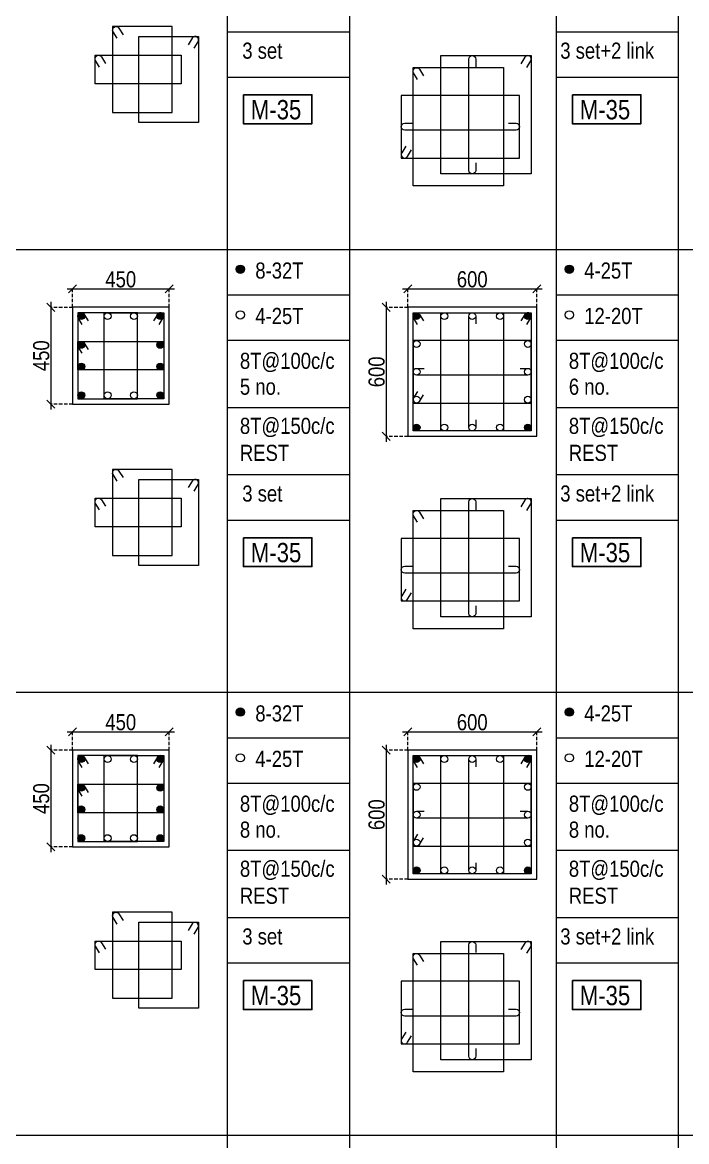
# Model space of a CAD drawing. Header units: millimetres. Extents: x 1112055 to 3390982, y -148532 to 766891.
# Drawn here: x 2585967 to 2598329, y 599864 to 620686 of the extents above; entities that cross this region are included whole.
import ezdxf
from ezdxf.enums import TextEntityAlignment as Align

# ---------------------------------------------------------------- set-up
doc = ezdxf.new("R2010")
doc.units = ezdxf.units.MM
doc.header["$PDMODE"] = 35
doc.header["$PDSIZE"] = -25
doc.linetypes.add('DASHED2', pattern=[0.375, 0.25, -0.125])
doc.linetypes.add('Hidden', pattern=[9.525, 6.35, -3.175])
for name, color, linetype, lineweight in [('B COL. SIZE DIM', 220, 'Continuous', 25), ('B COLSCH', 204, 'Continuous', 20), ('B COLUMN', 1, 'Hidden', 9), ('B STEEL', 34, 'Continuous', 15)]:
    doc.layers.add(name, color=color, linetype=linetype, lineweight=lineweight)
doc.layers.add('B TEXT', color=7, linetype='Continuous')
doc.styles.add('dim inside', font='romans.shx', dxfattribs={"width": 0.8, "height": 125})
doc.styles.add('SWINC', font='swissc.ttf')
doc.dimstyles.new('dim inside', dxfattribs={"dimtxt": 125, "dimasz": 100, "dimexe": 0, "dimexo": 0, "dimgap": 10, "dimtad": 0, "dimdec": 0, "dimzin": 0, "dimdsep": 46, "dimtxsty": 'dim inside', "dimblk": 'SMALL', "dimcen": 0.09, "dimadec": 0, "dimazin": 0, "dimtfac": 1, "dimtdec": 0, "dimtofl": 0, "dimtmove": 0, "dimatfit": 3, "dimfxl": 1, "dimtolj": 1, "dimtzin": 0, "dimarcsym": 2})

# ---------------------------------------------------------------- blocks, each defined once
blk = doc.blocks.new('_Oblique')
at = {"color": 0, "linetype": 'ByBlock', "lineweight": -2}
blk.add_line((-0.5, -0.5), (0.5, 0.5), dxfattribs=at)
blk = doc.blocks.new('*D5615')
at = {"layer": 'B COL. SIZE DIM', "color": 250, "lineweight": 9, "ltscale": 250, "transparency": 16777216}
blk.add_line((2586798, 607490), (2588798, 607490), dxfattribs=at)
at = {"layer": 'B COL. SIZE DIM', "color": 250, "linetype": 'DASHED2', "lineweight": 9, "ltscale": 250, "transparency": 16777216}
for p, q in [((2586898, 607146), (2586898, 607490)), ((2588698, 607146), (2588698, 607490))]:
    blk.add_line(p, q, dxfattribs=at)
at = {"layer": 'Defpoints', "color": 0, "lineweight": 40, "transparency": 16777216}
for p in [(2588698, 607490), (2586898, 607146), (2588698, 607146)]:
    blk.add_point(p, dxfattribs=at)
at = {"layer": 'B COL. SIZE DIM', "color": 250, "lineweight": 9, "transparency": 16777216, "xscale": 150, "yscale": 150, "zscale": 150, "rotation": 180}
blk.add_blockref('_Oblique', (2586898, 607490), dxfattribs=at)
at = {"layer": 'B COL. SIZE DIM', "color": 250, "lineweight": 9, "transparency": 16777216, "xscale": 150, "yscale": 150, "zscale": 150}
blk.add_blockref('_Oblique', (2588698, 607490), dxfattribs=at)
at = {"layer": 'B COL. SIZE DIM', "color": 6, "transparency": 16777216, "insert": (2587798, 607665), "char_height": 300, "attachment_point": 5, "style": 'SWINC'}
blk.add_mtext('\\A1;450', dxfattribs=at)
blk = doc.blocks.new('*D5616')
at = {"layer": 'B COL. SIZE DIM', "color": 250, "lineweight": 9, "ltscale": 250, "transparency": 16777216}
blk.add_line((2586494, 607246), (2586494, 605246), dxfattribs=at)
at = {"layer": 'B COL. SIZE DIM', "color": 250, "linetype": 'DASHED2', "lineweight": 9, "ltscale": 250, "transparency": 16777216}
for p, q in [((2586898, 607146), (2586494, 607146)), ((2586898, 605346), (2586494, 605346))]:
    blk.add_line(p, q, dxfattribs=at)
at = {"layer": 'Defpoints', "color": 0, "lineweight": 40, "transparency": 16777216}
for p in [(2586898, 607146), (2586494, 605346), (2586898, 605346)]:
    blk.add_point(p, dxfattribs=at)
at = {"layer": 'B COL. SIZE DIM', "color": 250, "lineweight": 9, "transparency": 16777216, "xscale": 150, "yscale": 150, "zscale": 150}
for p, rotation in [((2586494, 607146), 90), ((2586494, 605346), 270)]:
    blk.add_blockref('_Oblique', p, dxfattribs=dict(at, rotation=rotation))
at = {"layer": 'B COL. SIZE DIM', "color": 6, "transparency": 16777216, "insert": (2586319, 606246), "char_height": 300, "attachment_point": 5, "rotation": 90, "style": 'SWINC'}
blk.add_mtext('\\A1;450', dxfattribs=at)
blk = doc.blocks.new('*D5617')
at = {"layer": 'B COL. SIZE DIM', "color": 250, "lineweight": 9, "ltscale": 250, "transparency": 16777216}
blk.add_line((2586798, 615730), (2588798, 615730), dxfattribs=at)
at = {"layer": 'B COL. SIZE DIM', "color": 250, "linetype": 'DASHED2', "lineweight": 9, "ltscale": 250, "transparency": 16777216}
for p, q in [((2586898, 615385), (2586898, 615730)), ((2588698, 615385), (2588698, 615730))]:
    blk.add_line(p, q, dxfattribs=at)
at = {"layer": 'Defpoints', "color": 0, "lineweight": 40, "transparency": 16777216}
for p in [(2588698, 615730), (2586898, 615385), (2588698, 615385)]:
    blk.add_point(p, dxfattribs=at)
at = {"layer": 'B COL. SIZE DIM', "color": 250, "lineweight": 9, "transparency": 16777216, "xscale": 150, "yscale": 150, "zscale": 150, "rotation": 180}
blk.add_blockref('_Oblique', (2586898, 615730), dxfattribs=at)
at = {"layer": 'B COL. SIZE DIM', "color": 250, "lineweight": 9, "transparency": 16777216, "xscale": 150, "yscale": 150, "zscale": 150}
blk.add_blockref('_Oblique', (2588698, 615730), dxfattribs=at)
at = {"layer": 'B COL. SIZE DIM', "color": 6, "transparency": 16777216, "insert": (2587798, 615905), "char_height": 300, "attachment_point": 5, "style": 'SWINC'}
blk.add_mtext('\\A1;450', dxfattribs=at)
blk = doc.blocks.new('*D5618')
at = {"layer": 'B COL. SIZE DIM', "color": 250, "lineweight": 9, "ltscale": 250, "transparency": 16777216}
blk.add_line((2586494, 615485), (2586494, 613485), dxfattribs=at)
at = {"layer": 'B COL. SIZE DIM', "color": 250, "linetype": 'DASHED2', "lineweight": 9, "ltscale": 250, "transparency": 16777216}
for p, q in [((2586898, 615385), (2586494, 615385)), ((2586898, 613585), (2586494, 613585))]:
    blk.add_line(p, q, dxfattribs=at)
at = {"layer": 'Defpoints', "color": 0, "lineweight": 40, "transparency": 16777216}
for p in [(2586898, 615385), (2586494, 613585), (2586898, 613585)]:
    blk.add_point(p, dxfattribs=at)
at = {"layer": 'B COL. SIZE DIM', "color": 250, "lineweight": 9, "transparency": 16777216, "xscale": 150, "yscale": 150, "zscale": 150}
for p, rotation in [((2586494, 615385), 90), ((2586494, 613585), 270)]:
    blk.add_blockref('_Oblique', p, dxfattribs=dict(at, rotation=rotation))
at = {"layer": 'B COL. SIZE DIM', "color": 6, "transparency": 16777216, "insert": (2586319, 614485), "char_height": 300, "attachment_point": 5, "rotation": 90, "style": 'SWINC'}
blk.add_mtext('\\A1;450', dxfattribs=at)
blk = doc.blocks.new('*D5627')
at = {"layer": 'B COL. SIZE DIM', "color": 250, "lineweight": 9, "ltscale": 250, "transparency": 16777216}
blk.add_line((2593039, 607490), (2595639, 607490), dxfattribs=at)
at = {"layer": 'B COL. SIZE DIM', "color": 250, "linetype": 'DASHED2', "lineweight": 9, "ltscale": 250, "transparency": 16777216}
for p, q in [((2593139, 607146), (2593139, 607490)), ((2595539, 607146), (2595539, 607490))]:
    blk.add_line(p, q, dxfattribs=at)
at = {"layer": 'Defpoints', "color": 0, "lineweight": 40, "transparency": 16777216}
for p in [(2595539, 607490), (2593139, 607146), (2595539, 607146)]:
    blk.add_point(p, dxfattribs=at)
at = {"layer": 'B COL. SIZE DIM', "color": 250, "lineweight": 9, "transparency": 16777216, "xscale": 150, "yscale": 150, "zscale": 150, "rotation": 180}
blk.add_blockref('_Oblique', (2593139, 607490), dxfattribs=at)
at = {"layer": 'B COL. SIZE DIM', "color": 250, "lineweight": 9, "transparency": 16777216, "xscale": 150, "yscale": 150, "zscale": 150}
blk.add_blockref('_Oblique', (2595539, 607490), dxfattribs=at)
at = {"layer": 'B COL. SIZE DIM', "color": 6, "transparency": 16777216, "insert": (2594339, 607665), "char_height": 300, "attachment_point": 5, "style": 'SWINC'}
blk.add_mtext('\\A1;600', dxfattribs=at)
blk = doc.blocks.new('*D5628')
at = {"layer": 'B COL. SIZE DIM', "color": 250, "lineweight": 9, "ltscale": 250, "transparency": 16777216}
blk.add_line((2592735, 607246), (2592735, 604646), dxfattribs=at)
at = {"layer": 'B COL. SIZE DIM', "color": 250, "linetype": 'DASHED2', "lineweight": 9, "ltscale": 250, "transparency": 16777216}
for p, q in [((2593139, 607146), (2592735, 607146)), ((2593139, 604746), (2592735, 604746))]:
    blk.add_line(p, q, dxfattribs=at)
at = {"layer": 'Defpoints', "color": 0, "lineweight": 40, "transparency": 16777216}
for p in [(2593139, 607146), (2592735, 604746), (2593139, 604746)]:
    blk.add_point(p, dxfattribs=at)
at = {"layer": 'B COL. SIZE DIM', "color": 250, "lineweight": 9, "transparency": 16777216, "xscale": 150, "yscale": 150, "zscale": 150}
for p, rotation in [((2592735, 607146), 90), ((2592735, 604746), 270)]:
    blk.add_blockref('_Oblique', p, dxfattribs=dict(at, rotation=rotation))
at = {"layer": 'B COL. SIZE DIM', "color": 6, "transparency": 16777216, "insert": (2592560, 605946), "char_height": 300, "attachment_point": 5, "rotation": 90, "style": 'SWINC'}
blk.add_mtext('\\A1;600', dxfattribs=at)
blk = doc.blocks.new('*D5629')
at = {"layer": 'B COL. SIZE DIM', "color": 250, "lineweight": 9, "ltscale": 250, "transparency": 16777216}
blk.add_line((2593039, 615730), (2595639, 615730), dxfattribs=at)
at = {"layer": 'B COL. SIZE DIM', "color": 250, "linetype": 'DASHED2', "lineweight": 9, "ltscale": 250, "transparency": 16777216}
for p, q in [((2593139, 615385), (2593139, 615730)), ((2595539, 615385), (2595539, 615730))]:
    blk.add_line(p, q, dxfattribs=at)
at = {"layer": 'Defpoints', "color": 0, "lineweight": 40, "transparency": 16777216}
for p in [(2595539, 615730), (2593139, 615385), (2595539, 615385)]:
    blk.add_point(p, dxfattribs=at)
at = {"layer": 'B COL. SIZE DIM', "color": 250, "lineweight": 9, "transparency": 16777216, "xscale": 150, "yscale": 150, "zscale": 150, "rotation": 180}
blk.add_blockref('_Oblique', (2593139, 615730), dxfattribs=at)
at = {"layer": 'B COL. SIZE DIM', "color": 250, "lineweight": 9, "transparency": 16777216, "xscale": 150, "yscale": 150, "zscale": 150}
blk.add_blockref('_Oblique', (2595539, 615730), dxfattribs=at)
at = {"layer": 'B COL. SIZE DIM', "color": 6, "transparency": 16777216, "insert": (2594339, 615905), "char_height": 300, "attachment_point": 5, "style": 'SWINC'}
blk.add_mtext('\\A1;600', dxfattribs=at)
blk = doc.blocks.new('*D5630')
at = {"layer": 'B COL. SIZE DIM', "color": 250, "lineweight": 9, "ltscale": 250, "transparency": 16777216}
blk.add_line((2592735, 615485), (2592735, 612885), dxfattribs=at)
at = {"layer": 'B COL. SIZE DIM', "color": 250, "linetype": 'DASHED2', "lineweight": 9, "ltscale": 250, "transparency": 16777216}
for p, q in [((2593139, 615385), (2592735, 615385)), ((2593139, 612985), (2592735, 612985))]:
    blk.add_line(p, q, dxfattribs=at)
at = {"layer": 'Defpoints', "color": 0, "lineweight": 40, "transparency": 16777216}
for p in [(2593139, 615385), (2592735, 612985), (2593139, 612985)]:
    blk.add_point(p, dxfattribs=at)
at = {"layer": 'B COL. SIZE DIM', "color": 250, "lineweight": 9, "transparency": 16777216, "xscale": 150, "yscale": 150, "zscale": 150}
for p, rotation in [((2592735, 615385), 90), ((2592735, 612985), 270)]:
    blk.add_blockref('_Oblique', p, dxfattribs=dict(at, rotation=rotation))
at = {"layer": 'B COL. SIZE DIM', "color": 6, "transparency": 16777216, "insert": (2592560, 614185), "char_height": 300, "attachment_point": 5, "rotation": 90, "style": 'SWINC'}
blk.add_mtext('\\A1;600', dxfattribs=at)

msp = doc.modelspace()

# ---------------------------------------------------------------- hatches: boundary and pattern name
at = {"layer": 'B STEEL', "lineweight": 9, "ltscale": 0.5}
h = msp.add_hatch(color=34, dxfattribs=at)
edge = h.paths.add_edge_path()
edge.add_arc((2590023.8, 616094.5), 76.8, 0, 360)
h = msp.add_hatch(color=34, dxfattribs=at)
edge = h.paths.add_edge_path()
edge.add_arc((2596145.4, 616094.5), 76.8, 0, 360)
h = msp.add_hatch(color=34, dxfattribs=at)
edge = h.paths.add_edge_path()
edge.add_arc((2587062.2, 615221.3), 64, 0, 360)
h = msp.add_hatch(color=34, dxfattribs=at)
edge = h.paths.add_edge_path()
edge.add_arc((2588534.1, 615221.3), 64, 180, 540, ccw=False)
h = msp.add_hatch(color=34, dxfattribs=at)
edge = h.paths.add_edge_path()
edge.add_arc((2593303, 615221.3), 64, 0, 360)
h = msp.add_hatch(color=34, dxfattribs=at)
edge = h.paths.add_edge_path()
edge.add_arc((2595374.9, 615221.3), 64, 180, 540, ccw=False)
at = {"layer": 'B STEEL'}
h = msp.add_hatch(color=34, dxfattribs=at)
edge = h.paths.add_edge_path()
edge.add_arc((2587062.2, 614687), 64, 0, 360)
h = msp.add_hatch(color=34, dxfattribs=at)
edge = h.paths.add_edge_path()
edge.add_arc((2588534.1, 614687), 64, 0, 360)
h = msp.add_hatch(color=34, dxfattribs=at)
edge = h.paths.add_edge_path()
edge.add_arc((2587062.2, 614283.8), 64, 0, 360)
h = msp.add_hatch(color=34, dxfattribs=at)
edge = h.paths.add_edge_path()
edge.add_arc((2588534.1, 614283.8), 64, 0, 360)
at = {"layer": 'B STEEL', "lineweight": 9, "ltscale": 0.5}
h = msp.add_hatch(color=34, dxfattribs=at)
edge = h.paths.add_edge_path()
edge.add_arc((2587062.2, 613749.4), 64, 0, 360, ccw=False)
h = msp.add_hatch(color=34, dxfattribs=at)
edge = h.paths.add_edge_path()
edge.add_arc((2588534.1, 613749.4), 64, -180, 180)
h = msp.add_hatch(color=34, dxfattribs=at)
edge = h.paths.add_edge_path()
edge.add_arc((2593303, 613149.4), 64, 0, 360, ccw=False)
h = msp.add_hatch(color=34, dxfattribs=at)
edge = h.paths.add_edge_path()
edge.add_arc((2595374.9, 613149.4), 64, -180, 180)
h = msp.add_hatch(color=34, dxfattribs=at)
edge = h.paths.add_edge_path()
edge.add_arc((2590023.8, 607854.7), 76.8, 0, 360)
h = msp.add_hatch(color=34, dxfattribs=at)
edge = h.paths.add_edge_path()
edge.add_arc((2596145.4, 607854.7), 76.8, 0, 360)
h = msp.add_hatch(color=34, dxfattribs=at)
edge = h.paths.add_edge_path()
edge.add_arc((2587062.2, 606981.5), 64, 0, 360)
h = msp.add_hatch(color=34, dxfattribs=at)
edge = h.paths.add_edge_path()
edge.add_arc((2588534.1, 606981.5), 64, 180, 540, ccw=False)
h = msp.add_hatch(color=34, dxfattribs=at)
edge = h.paths.add_edge_path()
edge.add_arc((2593303, 606981.5), 64, 0, 360)
h = msp.add_hatch(color=34, dxfattribs=at)
edge = h.paths.add_edge_path()
edge.add_arc((2595374.9, 606981.5), 64, 180, 540, ccw=False)
at = {"layer": 'B STEEL'}
h = msp.add_hatch(color=34, dxfattribs=at)
edge = h.paths.add_edge_path()
edge.add_arc((2587062.2, 606447.1), 64, 0, 360)
h = msp.add_hatch(color=34, dxfattribs=at)
edge = h.paths.add_edge_path()
edge.add_arc((2588534.1, 606447.1), 64, 0, 360)
h = msp.add_hatch(color=34, dxfattribs=at)
edge = h.paths.add_edge_path()
edge.add_arc((2587062.2, 606043.9), 64, 0, 360)
h = msp.add_hatch(color=34, dxfattribs=at)
edge = h.paths.add_edge_path()
edge.add_arc((2588534.1, 606043.9), 64, 0, 360)
at = {"layer": 'B STEEL', "lineweight": 9, "ltscale": 0.5}
h = msp.add_hatch(color=34, dxfattribs=at)
edge = h.paths.add_edge_path()
edge.add_arc((2587062.2, 605509.5), 64, 0, 360, ccw=False)
h = msp.add_hatch(color=34, dxfattribs=at)
edge = h.paths.add_edge_path()
edge.add_arc((2588534.1, 605509.5), 64, -180, 180)
h = msp.add_hatch(color=34, dxfattribs=at)
edge = h.paths.add_edge_path()
edge.add_arc((2593303, 604909.5), 64, 0, 360, ccw=False)
h = msp.add_hatch(color=34, dxfattribs=at)
edge = h.paths.add_edge_path()
edge.add_arc((2595374.9, 604909.5), 64, -180, 180)

# ---------------------------------------------------------------- linework, layer by layer
at = {"layer": 'B COLSCH', "color": 250, "lineweight": 0}
for p, q in [((2589777.5, 649422.2), (2589777.5, 583503.5)), ((2592051.9, 649422.2), (2592051.9, 574628.3)), ((2595899.1, 649422.2), (2595899.1, 583503.5)), ((2598173.5, 649422.2), (2598173.5, 574628.3)), ((2589777.5, 620513.1), (2592051.9, 620513.1)), ((2595899.1, 620513.1), (2598173.5, 620513.1)), ((2589777.5, 619668.2), (2592051.9, 619668.2)), ((2595899.1, 619668.2), (2598173.5, 619668.2)), ((2487307.1, 616462.8), (2667535.6, 616462.8)), ((2589777.5, 615617.8), (2592051.9, 615617.8)), ((2595899.1, 615617.8), (2598173.5, 615617.8)), ((2589777.5, 614772.8), (2592051.9, 614772.8)), ((2595899.1, 614772.8), (2598173.5, 614772.8)), ((2589777.5, 613523.1), (2592051.9, 613523.1)), ((2595899.1, 613523.1), (2598173.5, 613523.1)), ((2589777.5, 612273.3), (2592051.9, 612273.3)), ((2595899.1, 612273.3), (2598173.5, 612273.3)), ((2589777.5, 611428.3), (2592051.9, 611428.3)), ((2595899.1, 611428.3), (2598173.5, 611428.3)), ((2487307.1, 608223), (2667535.6, 608223)), ((2589777.5, 607378), (2592051.9, 607378)), ((2595899.1, 607378), (2598173.5, 607378)), ((2589777.5, 606533), (2592051.9, 606533)), ((2595899.1, 606533), (2598173.5, 606533)), ((2589777.5, 605283.2), (2592051.9, 605283.2)), ((2595899.1, 605283.2), (2598173.5, 605283.2)), ((2589777.5, 604033.5), (2592051.9, 604033.5)), ((2595899.1, 604033.5), (2598173.5, 604033.5)), ((2589777.5, 603188.5), (2592051.9, 603188.5)), ((2595899.1, 603188.5), (2598173.5, 603188.5)), ((2487307.1, 599983.1), (2667535.6, 599983.1))]:
    msp.add_line(p, q, dxfattribs=at)
at = {"layer": 'B COLUMN', "color": 1, "linetype": 'ByBlock', "lineweight": 20}
for points in [[(2586898.1, 613585.4), (2588698.1, 613585.4), (2588698.1, 615385.4), (2586898.1, 615385.4)], [(2593139, 612985.4), (2595539, 612985.4), (2595539, 615385.4), (2593139, 615385.4)], [(2586898.1, 605345.5), (2588698.1, 605345.5), (2588698.1, 607145.5), (2586898.1, 607145.5)], [(2593139, 604745.5), (2595539, 604745.5), (2595539, 607145.5), (2593139, 607145.5)]]:
    msp.add_lwpolyline(points, close=True, dxfattribs=at)
at = {"layer": 'B STEEL', "color": 34, "lineweight": 9, "ltscale": 0.5}
for points in [[(2587646.2, 619009.5), (2588755.6, 619009.5), (2588755.6, 620609.5), (2587646.2, 620609.5)], [(2589246.2, 618823.9), (2588136.9, 618823.9), (2588136.9, 620423.9), (2589246.2, 620423.9)], [(2587320.3, 620075.1), (2588920.3, 620075.1), (2588920.3, 619543.9), (2587320.3, 619543.9)], [(2595439, 620067.4), (2595439, 617867.4), (2593756.9, 617867.4), (2593756.9, 620067.4)], [(2594921, 619844.4), (2594921, 617644.4), (2593239, 617644.4), (2593239, 619844.4)], [(2593017.7, 618162.3), (2595217.7, 618162.3), (2595217.7, 619326.4), (2593017.7, 619326.4)], [(2586998.1, 613685.4), (2588107.5, 613685.4), (2588107.5, 615285.4), (2586998.1, 615285.4)], [(2588598.1, 613685.4), (2587488.8, 613685.4), (2587488.8, 615285.4), (2588598.1, 615285.4)], [(2594921, 615285.4), (2594921, 613085.4), (2593239, 613085.4), (2593239, 615285.4)], [(2595439, 615285.4), (2595439, 613085.4), (2593756.9, 613085.4), (2593756.9, 615285.4)], [(2586998.1, 614751), (2588598.1, 614751), (2588598.1, 614219.8), (2586998.1, 614219.8)], [(2593239, 613603.4), (2595439, 613603.4), (2595439, 614767.4), (2593239, 614767.4)], [(2587646.2, 610769.7), (2588755.6, 610769.7), (2588755.6, 612369.7), (2587646.2, 612369.7)], [(2589246.2, 610584), (2588136.9, 610584), (2588136.9, 612184), (2589246.2, 612184)], [(2587320.3, 611835.3), (2588920.3, 611835.3), (2588920.3, 611304.1), (2587320.3, 611304.1)], [(2595439, 611827.6), (2595439, 609627.6), (2593756.9, 609627.6), (2593756.9, 611827.6)], [(2594921, 611604.5), (2594921, 609404.5), (2593239, 609404.5), (2593239, 611604.5)], [(2593017.7, 609922.5), (2595217.7, 609922.5), (2595217.7, 611086.5), (2593017.7, 611086.5)], [(2586998.1, 605445.5), (2588107.5, 605445.5), (2588107.5, 607045.5), (2586998.1, 607045.5)], [(2588598.1, 605445.5), (2587488.8, 605445.5), (2587488.8, 607045.5), (2588598.1, 607045.5)], [(2594921, 607045.5), (2594921, 604845.5), (2593239, 604845.5), (2593239, 607045.5)], [(2595439, 607045.5), (2595439, 604845.5), (2593756.9, 604845.5), (2593756.9, 607045.5)], [(2586998.1, 606511.1), (2588598.1, 606511.1), (2588598.1, 605979.9), (2586998.1, 605979.9)], [(2593239, 605363.5), (2595439, 605363.5), (2595439, 606527.5), (2593239, 606527.5)], [(2587646.2, 602529.8), (2588755.6, 602529.8), (2588755.6, 604129.8), (2587646.2, 604129.8)], [(2589246.2, 602344.2), (2588136.9, 602344.2), (2588136.9, 603944.2), (2589246.2, 603944.2)], [(2587320.3, 603595.4), (2588920.3, 603595.4), (2588920.3, 603064.2), (2587320.3, 603064.2)], [(2595439, 603587.7), (2595439, 601387.7), (2593756.9, 601387.7), (2593756.9, 603587.7)], [(2594921, 603364.7), (2594921, 601164.7), (2593239, 601164.7), (2593239, 603364.7)], [(2593017.7, 601682.7), (2595217.7, 601682.7), (2595217.7, 602846.7), (2593017.7, 602846.7)]]:
    msp.add_lwpolyline(points, close=True, dxfattribs=at)
for points in [[(2587730.5, 620390.4), (2587655.7, 620511.9, -1), (2587764.7, 620579), (2587839.5, 620457.6)], [(2589161.9, 620204.8), (2589236.7, 620326.3, 1), (2589127.7, 620393.4), (2589052.9, 620271.9)], [(2587404.6, 619856.1), (2587329.8, 619977.5, -1), (2587438.9, 620044.6), (2587513.6, 619923.2)], [(2594403, 618074.1), (2594403, 617931.5, -1), (2594274.9, 617931.5), (2594274.9, 620003.4, -1), (2594403, 620003.4), (2594403, 619860.8)], [(2595354.7, 619848.4), (2595429.5, 619969.9, 1), (2595320.4, 620037), (2595245.6, 619915.5)], [(2593323.2, 619625.3), (2593248.5, 619746.8, -1), (2593357.5, 619813.9), (2593432.3, 619692.4)], [(2595011, 618808.4), (2595153.7, 618808.4, -1), (2595153.7, 618680.3), (2593081.7, 618680.3, -1), (2593081.7, 618808.4), (2593224.3, 618808.4)], [(2593101.9, 618381.4), (2593027.2, 618259.9, 1), (2593136.2, 618192.8), (2593211, 618314.3)], [(2587082.4, 615066.3), (2587007.6, 615187.8, -1), (2587116.7, 615254.9), (2587191.4, 615133.4)], [(2588513.9, 615066.3), (2588588.6, 615187.8, 1), (2588479.6, 615254.9), (2588404.8, 615133.4)], [(2593323.2, 615066.3), (2593248.5, 615187.8, -1), (2593357.5, 615254.9), (2593432.3, 615133.4)], [(2594403, 613292), (2594403, 613149.4, -1), (2594274.9, 613149.4), (2594274.9, 615221.3, -1), (2594403, 615221.3), (2594403, 615078.7)], [(2595354.7, 615066.3), (2595429.5, 615187.8, 1), (2595320.4, 615254.9), (2595245.6, 615133.4)], [(2587082.4, 614531.9), (2587007.6, 614653.4, -1), (2587116.7, 614720.5), (2587191.4, 614599)], [(2595232.3, 614249.4), (2595374.9, 614249.4, -1), (2595374.9, 614121.3), (2593303, 614121.3, -1), (2593303, 614249.4), (2593445.6, 614249.4)], [(2593323.2, 613822.4), (2593248.5, 613700.9, 1), (2593357.5, 613633.8), (2593432.3, 613755.3)], [(2587730.5, 612150.6), (2587655.7, 612272.1, -1), (2587764.7, 612339.2), (2587839.5, 612217.7)], [(2589161.9, 611965), (2589236.7, 612086.5, 1), (2589127.7, 612153.6), (2589052.9, 612032.1)], [(2587404.6, 611616.2), (2587329.8, 611737.7, -1), (2587438.9, 611804.8), (2587513.6, 611683.3)], [(2594403, 609834.3), (2594403, 609691.6, -1), (2594274.9, 609691.6), (2594274.9, 611763.6, -1), (2594403, 611763.6), (2594403, 611620.9)], [(2595354.7, 611608.5), (2595429.5, 611730, 1), (2595320.4, 611797.1), (2595245.6, 611675.6)], [(2593323.2, 611385.5), (2593248.5, 611506.9, -1), (2593357.5, 611574.1), (2593432.3, 611452.6)], [(2595011, 610568.5), (2595153.7, 610568.5, -1), (2595153.7, 610440.5), (2593081.7, 610440.5, -1), (2593081.7, 610568.5), (2593224.3, 610568.5)], [(2593101.9, 610141.6), (2593027.2, 610020.1, 1), (2593136.2, 609953), (2593211, 610074.5)], [(2587082.4, 606826.5), (2587007.6, 606947.9, -1), (2587116.7, 607015.1), (2587191.4, 606893.6)], [(2588513.9, 606826.5), (2588588.6, 606947.9, 1), (2588479.6, 607015.1), (2588404.8, 606893.6)], [(2593323.2, 606826.5), (2593248.5, 606947.9, -1), (2593357.5, 607015.1), (2593432.3, 606893.6)], [(2594403, 605052.2), (2594403, 604909.5, -1), (2594274.9, 604909.5), (2594274.9, 606981.5, -1), (2594403, 606981.5), (2594403, 606838.9)], [(2595354.7, 606826.5), (2595429.5, 606947.9, 1), (2595320.4, 607015.1), (2595245.6, 606893.6)], [(2587082.4, 606292.1), (2587007.6, 606413.6, -1), (2587116.7, 606480.7), (2587191.4, 606359.2)], [(2595232.3, 606009.5), (2595374.9, 606009.5, -1), (2595374.9, 605881.5), (2593303, 605881.5, -1), (2593303, 606009.5), (2593445.6, 606009.5)], [(2593323.2, 605582.6), (2593248.5, 605461.1, 1), (2593357.5, 605394), (2593432.3, 605515.5)], [(2587730.5, 603910.8), (2587655.7, 604032.2, -1), (2587764.7, 604099.4), (2587839.5, 603977.9)], [(2589161.9, 603725.1), (2589236.7, 603846.6, 1), (2589127.7, 603913.7), (2589052.9, 603792.3)], [(2587404.6, 603376.4), (2587329.8, 603497.8, -1), (2587438.9, 603565), (2587513.6, 603443.5)], [(2594403, 601594.4), (2594403, 601451.8, -1), (2594274.9, 601451.8), (2594274.9, 603523.7, -1), (2594403, 603523.7), (2594403, 603381.1)], [(2595354.7, 603368.7), (2595429.5, 603490.2, 1), (2595320.4, 603557.3), (2595245.6, 603435.8)], [(2593323.2, 603145.6), (2593248.5, 603267.1, -1), (2593357.5, 603334.2), (2593432.3, 603212.7)], [(2595011, 602328.7), (2595153.7, 602328.7, -1), (2595153.7, 602200.7), (2593081.7, 602200.7, -1), (2593081.7, 602328.7), (2593224.3, 602328.7)], [(2593101.9, 601901.7), (2593027.2, 601780.2, 1), (2593136.2, 601713.1), (2593211, 601834.6)]]:
    msp.add_lwpolyline(points, format="xyb", dxfattribs=at)
for centre, radius in [((2590023.8, 616094.5), 76.8), ((2596145.4, 616094.5), 76.8), ((2590023.8, 615244.3), 76.8), ((2596145.4, 615244.3), 76.8), ((2587062.2, 615221.3), 64), ((2587552.8, 615221.3), 64), ((2588043.5, 615221.3), 64), ((2588534.1, 615221.3), 64), ((2593303, 615221.3), 64), ((2593821, 615221.3), 64), ((2594339, 615221.3), 64), ((2594856.9, 615221.3), 64), ((2595374.9, 615221.3), 64), ((2587062.2, 614687), 64), ((2588534.1, 614687), 64), ((2593303, 614703.4), 64), ((2595374.9, 614703.4), 64), ((2587062.2, 614283.8), 64), ((2588534.1, 614283.8), 64), ((2593303, 614185.4), 64), ((2595374.9, 614185.4), 64), ((2587062.2, 613749.4), 64), ((2587552.8, 613749.4), 64), ((2588043.5, 613749.4), 64), ((2588534.1, 613749.4), 64), ((2593303, 613667.4), 64), ((2595374.9, 613667.4), 64), ((2593303, 613149.4), 64), ((2593821, 613149.4), 64), ((2594339, 613149.4), 64), ((2594856.9, 613149.4), 64), ((2595374.9, 613149.4), 64), ((2590023.8, 607854.7), 76.8), ((2596145.4, 607854.7), 76.8), ((2587062.2, 606981.5), 64), ((2587552.8, 606981.5), 64), ((2588043.5, 606981.5), 64), ((2588534.1, 606981.5), 64), ((2590023.8, 607004.4), 76.8), ((2593303, 606981.5), 64), ((2593821, 606981.5), 64), ((2594339, 606981.5), 64), ((2594856.9, 606981.5), 64), ((2595374.9, 606981.5), 64), ((2596145.4, 607004.4), 76.8), ((2587062.2, 606447.1), 64), ((2588534.1, 606447.1), 64), ((2593303, 606463.5), 64), ((2595374.9, 606463.5), 64), ((2587062.2, 606043.9), 64), ((2588534.1, 606043.9), 64), ((2593303, 605945.5), 64), ((2595374.9, 605945.5), 64), ((2587062.2, 605509.5), 64), ((2587552.8, 605509.5), 64), ((2588043.5, 605509.5), 64), ((2588534.1, 605509.5), 64), ((2593303, 605427.5), 64), ((2595374.9, 605427.5), 64), ((2593303, 604909.5), 64), ((2593821, 604909.5), 64), ((2594339, 604909.5), 64), ((2594856.9, 604909.5), 64), ((2595374.9, 604909.5), 64)]:
    msp.add_circle(centre, radius, dxfattribs=at)
at = {"layer": 'B TEXT', "color": 1}
for points in [[(2590081.2, 619339.1), (2591355.8, 619339.1), (2591355.8, 618801.1), (2590081.2, 618801.1)], [(2596202.8, 619339.1), (2597477.4, 619339.1), (2597477.4, 618801.1), (2596202.8, 618801.1)], [(2590081.2, 611099.3), (2591355.8, 611099.3), (2591355.8, 610561.3), (2590081.2, 610561.3)], [(2596202.8, 611099.3), (2597477.4, 611099.3), (2597477.4, 610561.3), (2596202.8, 610561.3)], [(2590081.2, 602859.4), (2591355.8, 602859.4), (2591355.8, 602321.5), (2590081.2, 602321.5)], [(2596202.8, 602859.4), (2597477.4, 602859.4), (2597477.4, 602321.5), (2596202.8, 602321.5)]]:
    msp.add_lwpolyline(points, close=True, dxfattribs=at)

# ---------------------------------------------------------------- texts
at = {"layer": 'B TEXT', "style": 'SWINC'}
for s, p in [('3 set', (2590059.2, 620010.7)), ('3 set+2 link', (2595977.3, 620010.7)), ('8-32T', (2590302.3, 615920)), ('4-25T', (2596423.9, 615920)), ('4-25T', (2590302.3, 615075)), ('12-20T', (2596423.9, 615075)), ('8T@100c/c', (2590015.4, 614240.1)), ('8T@100c/c', (2596137, 614240.1)), ('5 no.', (2590015.4, 613758.4)), ('6 no.', (2596137, 613758.4)), ('8T@150c/c', (2590015.4, 613030.2)), ('8T@150c/c', (2596137, 613030.2)), ('REST', (2590015.4, 612527.9)), ('REST', (2596137, 612527.9)), ('3 set', (2590059.2, 611770.8)), ('3 set+2 link', (2595977.3, 611770.8)), ('8-32T', (2590302.3, 607680.1)), ('4-25T', (2596423.9, 607680.1)), ('4-25T', (2590302.3, 606835.1)), ('12-20T', (2596423.9, 606835.1)), ('8T@100c/c', (2590015.4, 606000.3)), ('8T@100c/c', (2596137, 606000.3)), ('8 no.', (2590015.4, 605518.5)), ('8 no.', (2596137, 605518.5)), ('8T@150c/c', (2590015.4, 604790.4)), ('8T@150c/c', (2596137, 604790.4)), ('REST', (2590015.4, 604288)), ('REST', (2596137, 604288)), ('3 set', (2590059.2, 603531)), ('3 set+2 link', (2595977.3, 603531))]:
    msp.add_text(s, height=300, dxfattribs=at).set_placement(p)
at = {"layer": 'B TEXT', "color": 1, "style": 'SWINC'}
for p in [(2590218.5, 618774.6), (2596340.1, 618774.6), (2590218.5, 610534.8), (2596340.1, 610534.8), (2590218.5, 602294.9), (2596340.1, 602294.9)]:
    msp.add_text('M-35', height=360, dxfattribs=at).set_placement(p, align=Align.BOTTOM_LEFT)

# ---------------------------------------------------------------- dimensions: what is measured, and where the dimension line sits
at = {"layer": 'B COL. SIZE DIM', "color": 250, "ltscale": 250}
for base, p1, p2, picture, middle in [((2588698.1, 615730.3), (2586898.1, 615385.4), (2588698.1, 615385.4), '*D5617', (2587798.1, 615905.3)), ((2595539, 615730.3), (2593139, 615385.4), (2595539, 615385.4), '*D5629', (2594339, 615905.3)), ((2588698.1, 607490.5), (2586898.1, 607145.5), (2588698.1, 607145.5), '*D5615', (2587798.1, 607665.5)), ((2595539, 607490.5), (2593139, 607145.5), (2595539, 607145.5), '*D5627', (2594339, 607665.5))]:
    dim = msp.add_linear_dim(base=base, p1=p1, p2=p2, dimstyle='dim inside', override={"dimtxt": 300, "dimasz": 150, "dimgap": 25, "dimtad": 3, "dimlfac": 0.25, "dimtxsty": 'SWINC', "dimblk1": 'Oblique', "dimblk2": 'Oblique', "dimsah": 1, "dimdle": 100, "dimclrd": 250, "dimclre": 250, "dimclrt": 6, "dimfxl": 1000, "dimlwd": 9, "dimlwe": 9}, dxfattribs=at)
    dim.commit()
    dim.dimension.update_dxf_attribs({"geometry": picture, "text_midpoint": middle})
for base, p1, p2, picture, middle in [((2586494.3, 613585.4), (2586898.1, 615385.4), (2586898.1, 613585.4), '*D5618', (2586319.3, 614485.4)), ((2592735.1, 612985.4), (2593139, 615385.4), (2593139, 612985.4), '*D5630', (2592560.1, 614185.4)), ((2586494.3, 605345.5), (2586898.1, 607145.5), (2586898.1, 605345.5), '*D5616', (2586319.3, 606245.5)), ((2592735.1, 604745.5), (2593139, 607145.5), (2593139, 604745.5), '*D5628', (2592560.1, 605945.5))]:
    dim = msp.add_linear_dim(base=base, p1=p1, p2=p2, angle=90, dimstyle='dim inside', override={"dimtxt": 300, "dimasz": 150, "dimgap": 25, "dimtad": 3, "dimlfac": 0.25, "dimtxsty": 'SWINC', "dimblk1": 'Oblique', "dimblk2": 'Oblique', "dimsah": 1, "dimdle": 100, "dimclrd": 250, "dimclre": 250, "dimclrt": 6, "dimfxl": 1000, "dimlwd": 9, "dimlwe": 9}, dxfattribs=at)
    dim.commit()
    dim.dimension.update_dxf_attribs({"geometry": picture, "text_midpoint": middle})

doc.saveas('drawing.dxf')
